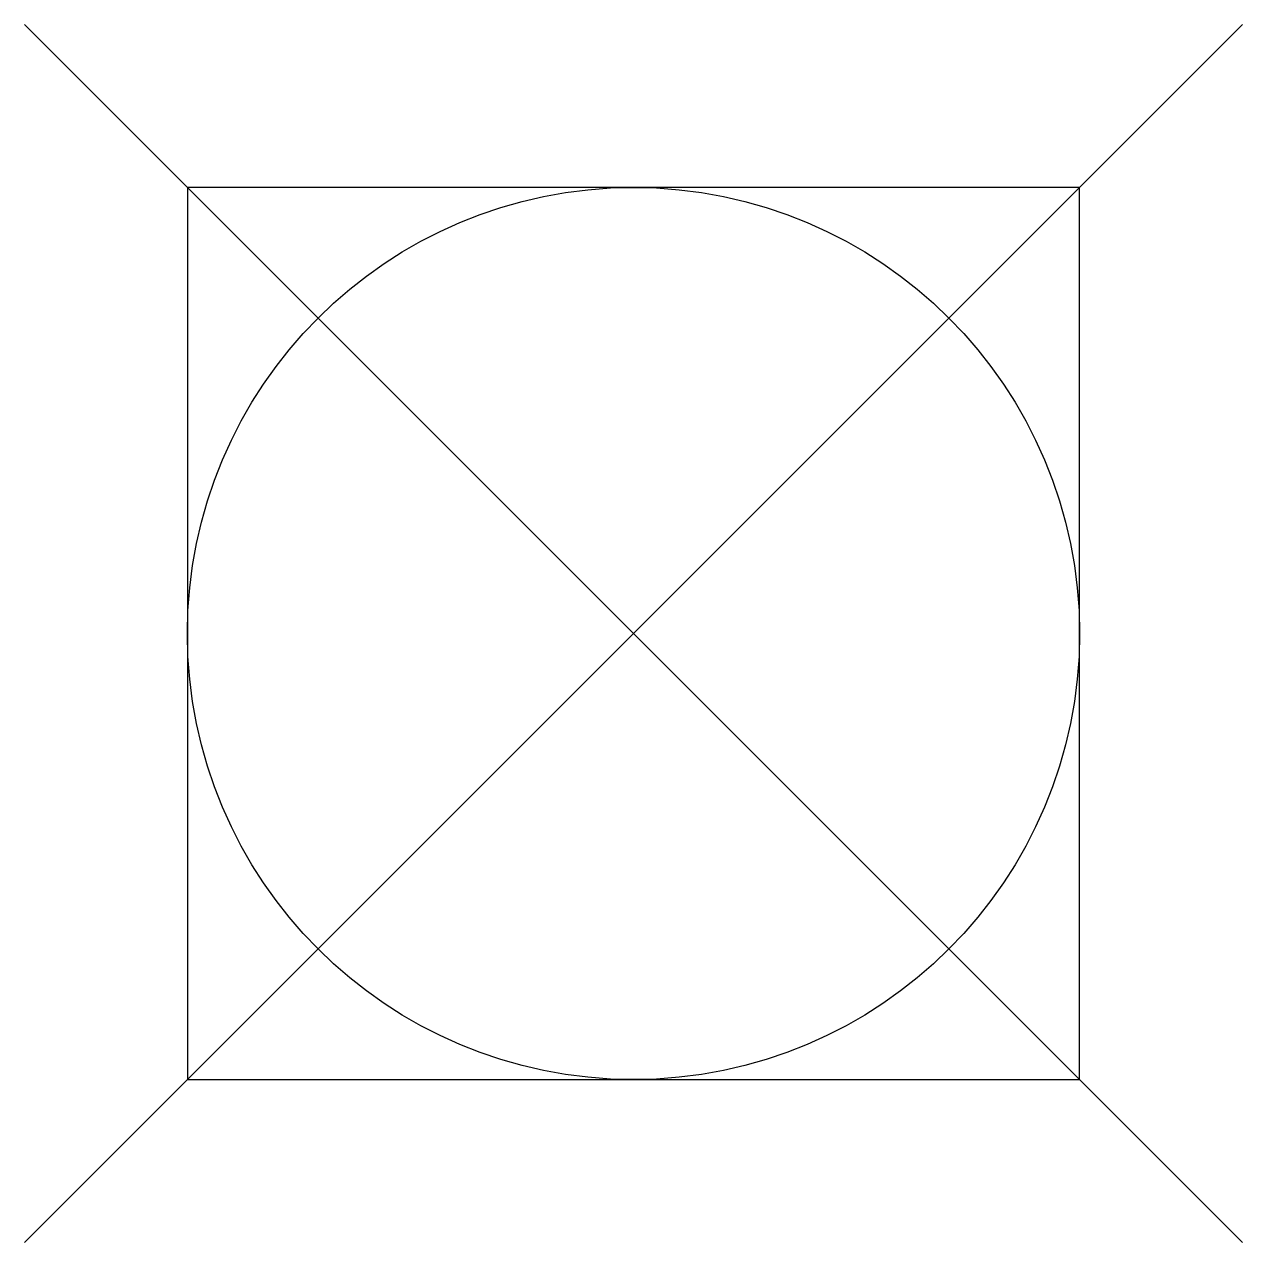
# Model space of a CAD drawing. Extents: x 5.5 to 6.5, y 5 to 6.
import ezdxf

# ---------------------------------------------------------------- set-up
doc = ezdxf.new("R2010")
doc.units = 0
doc.layers.get('0').update_dxf_attribs({"linetype": 'CONTINUOUS'})
doc.layers.add('SPOT', color=7, linetype='CONTINUOUS')

# ---------------------------------------------------------------- blocks, each defined once
blk = doc.blocks.new('SPOTX')
at = {"linetype": 'CONTINUOUS'}
for p, q in [((-0.5, 0.5), (0.5, -0.5)), ((-0.5, -0.5), (0.5, 0.5))]:
    blk.add_line(p, q, dxfattribs=at)
blk.add_lwpolyline([(-0.3662, -0.3662), (0.3662, -0.3662), (0.3662, 0.3662), (-0.3662, 0.3662)], close=True, dxfattribs=at)
blk.add_circle((0, 0), 0.3662, dxfattribs=at)

msp = doc.modelspace()

# ---------------------------------------------------------------- block references
at = {"layer": 'SPOT', "linetype": 'CONTINUOUS'}
msp.add_blockref('SPOTX', (6, 5.5), dxfattribs=at)

doc.saveas('drawing.dxf')
